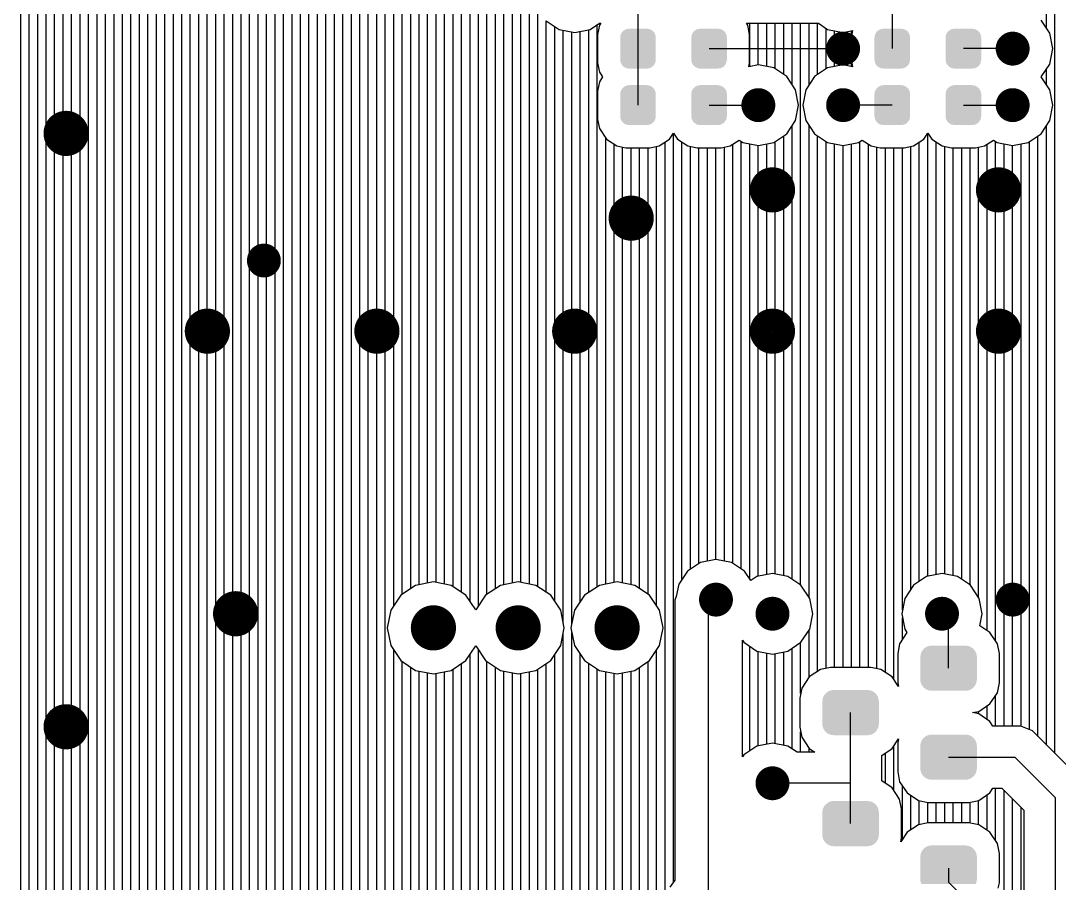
# Model space of a CAD drawing. Extents: x 295 to 953, y 10 to 290.
# Drawn here: x 652.94 to 691.45, y 172.17 to 204.16 of the extents above; entities that cross this region are included whole.
import ezdxf

# ---------------------------------------------------------------- set-up
doc = ezdxf.new("R2010")
doc.units = 0
doc.header["$LTSCALE"] = 5
doc.header["$MEASUREMENT"] = 0
doc.layers.get('0').update_dxf_attribs({"linetype": 'CONTINUOUS', "lineweight": 25})
doc.layers.add('DV-INT-A3_BOT', color=7, linetype='CONTINUOUS')

msp = doc.modelspace()

# ---------------------------------------------------------------- linework, layer by layer
for points, const_width in [([(683.75, 203.123, -1), (683.121, 203.123, -1)], 0.629), ([(690.037, 203.123, -1), (689.408, 203.123, -1)], 0.629), ([(680.607, 201.028, -1), (679.978, 201.028, -1)], 0.629), ([(683.75, 201.028, -1), (683.121, 201.028, -1)], 0.629), ([(690.037, 201.028, -1), (689.408, 201.028, -1)], 0.629), ([(655.042, 199.98, -1), (654.204, 199.98, -1)], 0.838), ([(681.236, 197.885, -1), (680.397, 197.885, -1)], 0.838), ([(689.618, 197.885, -1), (688.779, 197.885, -1)], 0.838), ([(675.997, 196.837, -1), (675.159, 196.837, -1)], 0.838), ([(662.271, 195.265, -1), (661.643, 195.265, -1)], 0.629), ([(660.281, 192.646, -1), (659.442, 192.646, -1)], 0.838), ([(666.567, 192.646, -1), (665.729, 192.646, -1)], 0.838), ([(673.901, 192.646, -1), (673.063, 192.646, -1)], 0.838), ([(681.236, 192.646, -1), (680.397, 192.646, -1)], 0.838), ([(689.618, 192.646, -1), (688.779, 192.646, -1)], 0.838), ([(679.035, 182.692, -1), (678.407, 182.692, -1)], 0.629), ([(690.037, 182.692, -1), (689.408, 182.692, -1)], 0.629), ([(661.328, 182.168, -1), (660.49, 182.168, -1)], 0.838), ([(681.131, 182.168, -1), (680.502, 182.168, -1)], 0.629), ([(687.417, 182.168, -1), (686.789, 182.168, -1)], 0.629), ([(668.663, 181.644, -1), (667.824, 181.644, -1)], 0.838), ([(671.806, 181.644, -1), (670.968, 181.644, -1)], 0.838), ([(675.473, 181.644, -1), (674.635, 181.644, -1)], 0.838), ([(655.042, 177.977, -1), (654.204, 177.977, -1)], 0.838), ([(681.131, 175.882, -1), (680.502, 175.882, -1)], 0.629)]:
    msp.add_lwpolyline(points, format="xyb", close=True, dxfattribs=dict(const_width=const_width))
for points in [[(676.47, 203.639), (676.429, 203.722), (675.187, 203.639), (675.231, 203.722)], [(676.429, 203.722), (676.42, 203.732), (675.231, 203.722), (675.236, 203.732)], [(676.42, 203.732), (676.356, 203.797), (675.236, 203.732), (675.304, 203.797)], [(676.356, 203.797), (676.343, 203.804), (675.304, 203.797), (675.311, 203.804)], [(676.343, 203.804), (676.264, 203.846), (675.311, 203.804), (675.399, 203.846)], [(676.264, 203.846), (676.242, 203.849), (675.399, 203.846), (675.406, 203.849)], [(676.242, 203.849), (676.16, 203.862), (675.406, 203.849), (675.498, 203.862)], [(676.16, 203.862), (676.16, 203.865), (675.498, 203.862), (675.498, 203.865)], [(679.106, 203.639), (679.066, 203.722), (677.823, 203.639), (677.867, 203.722)], [(679.066, 203.722), (679.056, 203.732), (677.867, 203.722), (677.872, 203.732)], [(679.056, 203.732), (678.993, 203.797), (677.872, 203.732), (677.94, 203.797)], [(678.993, 203.797), (678.98, 203.804), (677.94, 203.797), (677.947, 203.804)], [(678.98, 203.804), (678.9, 203.846), (677.947, 203.804), (678.035, 203.846)], [(678.9, 203.846), (678.878, 203.849), (678.035, 203.846), (678.042, 203.849)], [(678.878, 203.849), (678.796, 203.862), (678.042, 203.849), (678.134, 203.862)], [(678.796, 203.862), (678.796, 203.865), (678.134, 203.862), (678.134, 203.865)], [(685.9, 203.639), (685.859, 203.722), (684.616, 203.639), (684.66, 203.722)], [(685.859, 203.722), (685.85, 203.732), (684.66, 203.722), (684.665, 203.732)], [(685.85, 203.732), (685.786, 203.797), (684.665, 203.732), (684.734, 203.797)], [(685.786, 203.797), (685.773, 203.804), (684.734, 203.797), (684.741, 203.804)], [(685.773, 203.804), (685.693, 203.846), (684.741, 203.804), (684.828, 203.846)], [(685.693, 203.846), (685.672, 203.849), (684.828, 203.846), (684.836, 203.849)], [(685.672, 203.849), (685.59, 203.862), (684.836, 203.849), (684.928, 203.862)], [(685.59, 203.862), (685.59, 203.865), (684.928, 203.862), (684.928, 203.865)], [(688.536, 203.639), (688.495, 203.722), (687.252, 203.639), (687.297, 203.722)], [(688.495, 203.722), (688.486, 203.732), (687.297, 203.722), (687.302, 203.732)], [(688.486, 203.732), (688.422, 203.797), (687.302, 203.732), (687.37, 203.797)], [(688.422, 203.797), (688.409, 203.804), (687.37, 203.797), (687.377, 203.804)], [(688.409, 203.804), (688.329, 203.846), (687.377, 203.804), (687.464, 203.846)], [(688.329, 203.846), (688.308, 203.849), (687.464, 203.846), (687.472, 203.849)], [(688.308, 203.849), (688.226, 203.862), (687.472, 203.849), (687.564, 203.862)], [(688.226, 203.862), (688.226, 203.865), (687.564, 203.862), (687.564, 203.865)], [(676.489, 203.536), (676.475, 203.628), (675.169, 203.536), (675.185, 203.628)], [(676.489, 203.534), (676.489, 203.536), (675.169, 203.534), (675.169, 203.536)], [(676.489, 202.713), (676.489, 203.534), (675.169, 202.713), (675.169, 203.534)], [(676.475, 203.628), (676.47, 203.639), (675.185, 203.628), (675.187, 203.639)], [(679.125, 203.536), (679.111, 203.628), (677.805, 203.536), (677.821, 203.628)], [(679.125, 203.534), (679.125, 203.536), (677.805, 203.534), (677.805, 203.536)], [(679.125, 202.713), (679.125, 203.534), (677.805, 202.713), (677.805, 203.534)], [(679.111, 203.628), (679.106, 203.639), (677.821, 203.628), (677.823, 203.639)], [(685.919, 203.536), (685.905, 203.628), (684.599, 203.536), (684.614, 203.628)], [(685.919, 203.534), (685.919, 203.536), (684.599, 203.534), (684.599, 203.536)], [(685.919, 202.713), (685.919, 203.534), (684.599, 202.713), (684.599, 203.534)], [(685.905, 203.628), (685.9, 203.639), (684.614, 203.628), (684.616, 203.639)], [(688.555, 203.536), (688.541, 203.628), (687.235, 203.536), (687.251, 203.628)], [(688.555, 203.534), (688.555, 203.536), (687.235, 203.534), (687.235, 203.536)], [(688.555, 202.713), (688.555, 203.534), (687.235, 202.713), (687.235, 203.534)], [(688.541, 203.628), (688.536, 203.639), (687.251, 203.628), (687.252, 203.639)], [(676.489, 202.711), (676.489, 202.713), (675.169, 202.711), (675.169, 202.713)], [(676.474, 202.618), (676.489, 202.711), (675.183, 202.618), (675.169, 202.711)], [(676.472, 202.607), (676.474, 202.618), (675.188, 202.607), (675.183, 202.618)], [(676.428, 202.524), (676.472, 202.607), (675.229, 202.524), (675.188, 202.607)], [(679.125, 202.711), (679.125, 202.713), (677.805, 202.711), (677.805, 202.713)], [(679.11, 202.618), (679.125, 202.711), (677.819, 202.618), (677.805, 202.711)], [(679.108, 202.607), (679.11, 202.618), (677.825, 202.607), (677.819, 202.618)], [(679.064, 202.524), (679.108, 202.607), (677.865, 202.524), (677.825, 202.607)], [(685.919, 202.711), (685.919, 202.713), (684.599, 202.711), (684.599, 202.713)], [(685.903, 202.618), (685.919, 202.711), (684.613, 202.618), (684.599, 202.711)], [(685.901, 202.607), (685.903, 202.618), (684.618, 202.607), (684.613, 202.618)], [(685.857, 202.524), (685.901, 202.607), (684.659, 202.524), (684.618, 202.607)], [(688.555, 202.711), (688.555, 202.713), (687.235, 202.711), (687.235, 202.713)], [(688.539, 202.618), (688.555, 202.711), (687.249, 202.618), (687.235, 202.711)], [(688.538, 202.607), (688.539, 202.618), (687.254, 202.607), (687.249, 202.618)], [(688.494, 202.524), (688.538, 202.607), (687.295, 202.524), (687.254, 202.607)], [(676.423, 202.515), (676.428, 202.524), (675.238, 202.515), (675.229, 202.524)], [(676.354, 202.449), (676.423, 202.515), (675.302, 202.449), (675.238, 202.515)], [(676.347, 202.442), (676.354, 202.449), (675.315, 202.442), (675.302, 202.449)], [(676.26, 202.401), (676.347, 202.442), (675.395, 202.401), (675.315, 202.442)], [(676.252, 202.397), (676.26, 202.401), (675.416, 202.397), (675.395, 202.401)], [(676.16, 202.384), (676.252, 202.397), (675.498, 202.384), (675.416, 202.397)], [(676.16, 202.382), (676.16, 202.384), (675.498, 202.382), (675.498, 202.384)], [(679.059, 202.515), (679.064, 202.524), (677.874, 202.515), (677.865, 202.524)], [(678.99, 202.449), (679.059, 202.515), (677.938, 202.449), (677.874, 202.515)], [(678.983, 202.442), (678.99, 202.449), (677.951, 202.442), (677.938, 202.449)], [(678.896, 202.401), (678.983, 202.442), (678.031, 202.401), (677.951, 202.442)], [(678.889, 202.397), (678.896, 202.401), (678.052, 202.397), (678.031, 202.401)], [(678.796, 202.384), (678.889, 202.397), (678.134, 202.384), (678.052, 202.397)], [(678.796, 202.382), (678.796, 202.384), (678.134, 202.382), (678.134, 202.384)], [(685.852, 202.515), (685.857, 202.524), (684.668, 202.515), (684.659, 202.524)], [(685.784, 202.449), (685.852, 202.515), (684.732, 202.449), (684.668, 202.515)], [(685.777, 202.442), (685.784, 202.449), (684.745, 202.442), (684.732, 202.449)], [(685.689, 202.401), (685.777, 202.442), (684.824, 202.401), (684.745, 202.442)], [(685.682, 202.397), (685.689, 202.401), (684.846, 202.397), (684.824, 202.401)], [(685.59, 202.384), (685.682, 202.397), (684.928, 202.384), (684.846, 202.397)], [(685.59, 202.382), (685.59, 202.384), (684.928, 202.382), (684.928, 202.384)], [(688.489, 202.515), (688.494, 202.524), (687.304, 202.515), (687.295, 202.524)], [(688.42, 202.449), (688.489, 202.515), (687.368, 202.449), (687.304, 202.515)], [(688.413, 202.442), (688.42, 202.449), (687.381, 202.442), (687.368, 202.449)], [(688.326, 202.401), (688.413, 202.442), (687.461, 202.401), (687.381, 202.442)], [(688.318, 202.397), (688.326, 202.401), (687.482, 202.397), (687.461, 202.401)], [(688.226, 202.384), (688.318, 202.397), (687.564, 202.384), (687.482, 202.397)], [(688.226, 202.382), (688.226, 202.384), (687.564, 202.382), (687.564, 202.384)], [(676.489, 201.441), (676.475, 201.533), (675.169, 201.441), (675.185, 201.533)], [(676.489, 201.439), (676.489, 201.441), (675.169, 201.439), (675.169, 201.441)], [(676.489, 200.617), (676.489, 201.439), (675.169, 200.617), (675.169, 201.439)], [(676.475, 201.533), (676.47, 201.544), (675.185, 201.533), (675.187, 201.544)], [(676.47, 201.544), (676.429, 201.627), (675.187, 201.544), (675.231, 201.627)], [(676.429, 201.627), (676.42, 201.636), (675.231, 201.627), (675.236, 201.636)], [(676.42, 201.636), (676.356, 201.702), (675.236, 201.636), (675.304, 201.702)], [(676.356, 201.702), (676.343, 201.709), (675.304, 201.702), (675.311, 201.709)], [(676.343, 201.709), (676.264, 201.75), (675.311, 201.709), (675.399, 201.75)], [(676.264, 201.75), (676.242, 201.754), (675.399, 201.75), (675.406, 201.754)], [(676.242, 201.754), (676.16, 201.767), (675.406, 201.754), (675.498, 201.767)], [(676.16, 201.767), (676.16, 201.77), (675.498, 201.767), (675.498, 201.77)], [(679.125, 201.441), (679.111, 201.533), (677.805, 201.441), (677.821, 201.533)], [(679.125, 201.439), (679.125, 201.441), (677.805, 201.439), (677.805, 201.441)], [(679.125, 200.617), (679.125, 201.439), (677.805, 200.617), (677.805, 201.439)], [(679.111, 201.533), (679.106, 201.544), (677.821, 201.533), (677.823, 201.544)], [(679.106, 201.544), (679.066, 201.627), (677.823, 201.544), (677.867, 201.627)], [(679.066, 201.627), (679.056, 201.636), (677.867, 201.627), (677.872, 201.636)], [(679.056, 201.636), (678.993, 201.702), (677.872, 201.636), (677.94, 201.702)], [(678.993, 201.702), (678.98, 201.709), (677.94, 201.702), (677.947, 201.709)], [(678.98, 201.709), (678.9, 201.75), (677.947, 201.709), (678.035, 201.75)], [(678.9, 201.75), (678.878, 201.754), (678.035, 201.75), (678.042, 201.754)], [(678.878, 201.754), (678.796, 201.767), (678.042, 201.754), (678.134, 201.767)], [(678.796, 201.767), (678.796, 201.77), (678.134, 201.767), (678.134, 201.77)], [(685.919, 201.441), (685.905, 201.533), (684.599, 201.441), (684.614, 201.533)], [(685.919, 201.439), (685.919, 201.441), (684.599, 201.439), (684.599, 201.441)], [(685.919, 200.617), (685.919, 201.439), (684.599, 200.617), (684.599, 201.439)], [(685.905, 201.533), (685.9, 201.544), (684.614, 201.533), (684.616, 201.544)], [(685.9, 201.544), (685.859, 201.627), (684.616, 201.544), (684.66, 201.627)], [(685.859, 201.627), (685.85, 201.636), (684.66, 201.627), (684.665, 201.636)], [(685.85, 201.636), (685.786, 201.702), (684.665, 201.636), (684.734, 201.702)], [(685.786, 201.702), (685.773, 201.709), (684.734, 201.702), (684.741, 201.709)], [(685.773, 201.709), (685.693, 201.75), (684.741, 201.709), (684.828, 201.75)], [(685.693, 201.75), (685.672, 201.754), (684.828, 201.75), (684.836, 201.754)], [(685.672, 201.754), (685.59, 201.767), (684.836, 201.754), (684.928, 201.767)], [(685.59, 201.767), (685.59, 201.77), (684.928, 201.767), (684.928, 201.77)], [(688.555, 201.441), (688.541, 201.533), (687.235, 201.441), (687.251, 201.533)], [(688.555, 201.439), (688.555, 201.441), (687.235, 201.439), (687.235, 201.441)], [(688.555, 200.617), (688.555, 201.439), (687.235, 200.617), (687.235, 201.439)], [(688.541, 201.533), (688.536, 201.544), (687.251, 201.533), (687.252, 201.544)], [(688.536, 201.544), (688.495, 201.627), (687.252, 201.544), (687.297, 201.627)], [(688.495, 201.627), (688.486, 201.636), (687.297, 201.627), (687.302, 201.636)], [(688.486, 201.636), (688.422, 201.702), (687.302, 201.636), (687.37, 201.702)], [(688.422, 201.702), (688.409, 201.709), (687.37, 201.702), (687.377, 201.709)], [(688.409, 201.709), (688.329, 201.75), (687.377, 201.709), (687.464, 201.75)], [(688.329, 201.75), (688.308, 201.754), (687.464, 201.75), (687.472, 201.754)], [(688.308, 201.754), (688.226, 201.767), (687.472, 201.754), (687.564, 201.767)], [(688.226, 201.767), (688.226, 201.77), (687.564, 201.767), (687.564, 201.77)], [(676.489, 200.615), (676.489, 200.617), (675.169, 200.615), (675.169, 200.617)], [(676.474, 200.523), (676.489, 200.615), (675.183, 200.523), (675.169, 200.615)], [(676.472, 200.512), (676.474, 200.523), (675.188, 200.512), (675.183, 200.523)], [(676.428, 200.429), (676.472, 200.512), (675.229, 200.429), (675.188, 200.512)], [(676.423, 200.419), (676.428, 200.429), (675.238, 200.419), (675.229, 200.429)], [(676.354, 200.354), (676.423, 200.419), (675.302, 200.354), (675.238, 200.419)], [(676.347, 200.347), (676.354, 200.354), (675.315, 200.347), (675.302, 200.354)], [(676.26, 200.305), (676.347, 200.347), (675.395, 200.305), (675.315, 200.347)], [(676.252, 200.302), (676.26, 200.305), (675.416, 200.302), (675.395, 200.305)], [(676.16, 200.289), (676.252, 200.302), (675.498, 200.289), (675.416, 200.302)], [(676.16, 200.286), (676.16, 200.289), (675.498, 200.286), (675.498, 200.289)], [(679.125, 200.615), (679.125, 200.617), (677.805, 200.615), (677.805, 200.617)], [(679.11, 200.523), (679.125, 200.615), (677.819, 200.523), (677.805, 200.615)], [(679.108, 200.512), (679.11, 200.523), (677.825, 200.512), (677.819, 200.523)], [(679.064, 200.429), (679.108, 200.512), (677.865, 200.429), (677.825, 200.512)], [(679.059, 200.419), (679.064, 200.429), (677.874, 200.419), (677.865, 200.429)], [(678.99, 200.354), (679.059, 200.419), (677.938, 200.354), (677.874, 200.419)], [(678.983, 200.347), (678.99, 200.354), (677.951, 200.347), (677.938, 200.354)], [(678.896, 200.305), (678.983, 200.347), (678.031, 200.305), (677.951, 200.347)], [(678.889, 200.302), (678.896, 200.305), (678.052, 200.302), (678.031, 200.305)], [(678.796, 200.289), (678.889, 200.302), (678.134, 200.289), (678.052, 200.302)], [(678.796, 200.286), (678.796, 200.289), (678.134, 200.286), (678.134, 200.289)], [(685.919, 200.615), (685.919, 200.617), (684.599, 200.615), (684.599, 200.617)], [(685.903, 200.523), (685.919, 200.615), (684.613, 200.523), (684.599, 200.615)], [(685.901, 200.512), (685.903, 200.523), (684.618, 200.512), (684.613, 200.523)], [(685.857, 200.429), (685.901, 200.512), (684.659, 200.429), (684.618, 200.512)], [(685.852, 200.419), (685.857, 200.429), (684.668, 200.419), (684.659, 200.429)], [(685.784, 200.354), (685.852, 200.419), (684.732, 200.354), (684.668, 200.419)], [(685.777, 200.347), (685.784, 200.354), (684.745, 200.347), (684.732, 200.354)], [(685.689, 200.305), (685.777, 200.347), (684.824, 200.305), (684.745, 200.347)], [(685.682, 200.302), (685.689, 200.305), (684.846, 200.302), (684.824, 200.305)], [(685.59, 200.289), (685.682, 200.302), (684.928, 200.289), (684.846, 200.302)], [(685.59, 200.286), (685.59, 200.289), (684.928, 200.286), (684.928, 200.289)], [(688.555, 200.615), (688.555, 200.617), (687.235, 200.615), (687.235, 200.617)], [(688.539, 200.523), (688.555, 200.615), (687.249, 200.523), (687.235, 200.615)], [(688.538, 200.512), (688.539, 200.523), (687.254, 200.512), (687.249, 200.523)], [(688.494, 200.429), (688.538, 200.512), (687.295, 200.429), (687.254, 200.512)], [(688.489, 200.419), (688.494, 200.429), (687.304, 200.419), (687.295, 200.429)], [(688.42, 200.354), (688.489, 200.419), (687.368, 200.354), (687.304, 200.419)], [(688.413, 200.347), (688.42, 200.354), (687.381, 200.347), (687.368, 200.354)], [(688.326, 200.305), (688.413, 200.347), (687.461, 200.305), (687.381, 200.347)], [(688.318, 200.302), (688.326, 200.305), (687.482, 200.302), (687.461, 200.305)], [(688.226, 200.289), (688.318, 200.302), (687.564, 200.289), (687.482, 200.302)], [(688.226, 200.286), (688.226, 200.289), (687.564, 200.286), (687.564, 200.289)], [(688.01, 180.981), (687.975, 180.986), (686.652, 180.981), (686.717, 180.986)], [(688.394, 180.567), (688.389, 180.632), (686.298, 180.567), (686.307, 180.632)], [(688.389, 180.632), (688.373, 180.684), (686.307, 180.632), (686.315, 180.684)], [(688.373, 180.684), (688.354, 180.745), (686.315, 180.684), (686.342, 180.745)], [(688.354, 180.745), (688.323, 180.792), (686.342, 180.745), (686.364, 180.792)], [(688.323, 180.792), (688.289, 180.844), (686.364, 180.792), (686.408, 180.844)], [(688.289, 180.844), (688.245, 180.882), (686.408, 180.844), (686.441, 180.882)], [(688.245, 180.882), (688.199, 180.921), (686.441, 180.882), (686.5, 180.921)], [(688.199, 180.921), (688.143, 180.947), (686.5, 180.921), (686.539, 180.947)], [(688.143, 180.947), (688.092, 180.97), (686.539, 180.947), (686.614, 180.97)], [(688.092, 180.97), (688.01, 180.981), (686.614, 180.97), (686.652, 180.981)], [(688.394, 179.729), (688.394, 180.567), (686.298, 179.729), (686.298, 180.567)], [(688.385, 179.664), (688.394, 179.729), (686.303, 179.664), (686.298, 179.729)], [(688.377, 179.612), (688.385, 179.664), (686.319, 179.612), (686.303, 179.664)], [(688.35, 179.551), (688.377, 179.612), (686.338, 179.551), (686.319, 179.612)], [(688.328, 179.504), (688.35, 179.551), (686.369, 179.504), (686.338, 179.551)], [(688.284, 179.452), (688.328, 179.504), (686.403, 179.452), (686.369, 179.504)], [(688.251, 179.415), (688.284, 179.452), (686.447, 179.415), (686.403, 179.452)], [(684.739, 179.037), (684.721, 179.098), (682.681, 179.037), (682.709, 179.098)], [(684.721, 179.098), (684.69, 179.145), (682.709, 179.098), (682.73, 179.145)], [(684.69, 179.145), (684.656, 179.197), (682.73, 179.145), (682.775, 179.197)], [(684.656, 179.197), (684.612, 179.235), (682.775, 179.197), (682.807, 179.235)], [(684.612, 179.235), (684.566, 179.274), (682.807, 179.235), (682.867, 179.274)], [(684.566, 179.274), (684.509, 179.3), (682.867, 179.274), (682.906, 179.3)], [(684.509, 179.3), (684.458, 179.323), (682.906, 179.3), (682.981, 179.323)], [(684.458, 179.323), (684.377, 179.334), (682.981, 179.323), (683.019, 179.334)], [(684.377, 179.334), (684.341, 179.339), (683.019, 179.334), (683.084, 179.339)], [(688.192, 179.375), (688.251, 179.415), (686.493, 179.375), (686.447, 179.415)], [(688.153, 179.35), (688.192, 179.375), (686.549, 179.35), (686.493, 179.375)], [(688.078, 179.327), (688.153, 179.35), (686.6, 179.327), (686.549, 179.35)], [(688.04, 179.315), (688.078, 179.327), (686.682, 179.315), (686.6, 179.327)], [(687.975, 179.31), (688.04, 179.315), (686.717, 179.31), (686.682, 179.315)], [(684.76, 178.92), (684.755, 178.985), (682.665, 178.92), (682.674, 178.985)], [(684.76, 178.082), (684.76, 178.92), (682.665, 178.082), (682.665, 178.92)], [(684.755, 178.985), (684.739, 179.037), (682.674, 178.985), (682.681, 179.037)], [(684.751, 178.017), (684.76, 178.082), (682.67, 178.017), (682.665, 178.082)], [(684.743, 177.965), (684.751, 178.017), (682.686, 177.965), (682.67, 178.017)], [(684.716, 177.904), (684.743, 177.965), (682.704, 177.904), (682.686, 177.965)], [(684.695, 177.857), (684.716, 177.904), (682.735, 177.857), (682.704, 177.904)], [(684.65, 177.805), (684.695, 177.857), (682.769, 177.805), (682.735, 177.857)], [(684.618, 177.767), (684.65, 177.805), (682.813, 177.767), (682.769, 177.805)], [(684.558, 177.728), (684.618, 177.767), (682.859, 177.728), (682.813, 177.767)], [(684.519, 177.703), (684.558, 177.728), (682.916, 177.703), (682.859, 177.728)], [(684.444, 177.68), (684.519, 177.703), (682.967, 177.68), (682.916, 177.703)], [(684.406, 177.668), (684.444, 177.68), (683.048, 177.668), (682.967, 177.68)], [(684.341, 177.663), (684.406, 177.668), (683.084, 177.663), (683.048, 177.668)], [(688.323, 177.494), (688.289, 177.546), (686.364, 177.494), (686.408, 177.546)], [(688.289, 177.546), (688.245, 177.584), (686.408, 177.546), (686.441, 177.584)], [(688.245, 177.584), (688.199, 177.623), (686.441, 177.584), (686.5, 177.623)], [(688.199, 177.623), (688.143, 177.649), (686.5, 177.623), (686.539, 177.649)], [(688.143, 177.649), (688.092, 177.671), (686.539, 177.649), (686.614, 177.671)], [(688.092, 177.671), (688.01, 177.683), (686.614, 177.671), (686.652, 177.683)], [(688.01, 177.683), (687.975, 177.688), (686.652, 177.683), (686.717, 177.688)], [(688.394, 177.269), (688.389, 177.334), (686.298, 177.269), (686.307, 177.334)], [(688.394, 176.431), (688.394, 177.269), (686.298, 176.431), (686.298, 177.269)], [(688.389, 177.334), (688.373, 177.386), (686.307, 177.334), (686.315, 177.386)], [(688.373, 177.386), (688.354, 177.447), (686.315, 177.386), (686.342, 177.447)], [(688.354, 177.447), (688.323, 177.494), (686.342, 177.447), (686.364, 177.494)], [(688.385, 176.366), (688.394, 176.431), (686.303, 176.366), (686.298, 176.431)], [(688.377, 176.314), (688.385, 176.366), (686.319, 176.314), (686.303, 176.366)], [(688.35, 176.253), (688.377, 176.314), (686.338, 176.253), (686.319, 176.314)], [(688.328, 176.206), (688.35, 176.253), (686.369, 176.206), (686.338, 176.253)], [(688.284, 176.154), (688.328, 176.206), (686.403, 176.154), (686.369, 176.206)], [(688.251, 176.116), (688.284, 176.154), (686.447, 176.116), (686.403, 176.154)], [(688.192, 176.077), (688.251, 176.116), (686.493, 176.077), (686.447, 176.116)], [(688.153, 176.051), (688.192, 176.077), (686.549, 176.051), (686.493, 176.077)], [(688.078, 176.028), (688.153, 176.051), (686.6, 176.028), (686.549, 176.051)], [(688.04, 176.017), (688.078, 176.028), (686.682, 176.017), (686.6, 176.028)], [(687.975, 176.012), (688.04, 176.017), (686.717, 176.012), (686.682, 176.017)], [(684.509, 175.184), (684.458, 175.207), (682.906, 175.184), (682.981, 175.207)], [(684.458, 175.207), (684.377, 175.219), (682.981, 175.207), (683.019, 175.219)], [(684.377, 175.219), (684.341, 175.224), (683.019, 175.219), (683.084, 175.224)], [(684.76, 174.805), (684.755, 174.87), (682.665, 174.805), (682.674, 174.87)], [(684.755, 174.87), (684.739, 174.922), (682.674, 174.87), (682.681, 174.922)], [(684.739, 174.922), (684.721, 174.983), (682.681, 174.922), (682.709, 174.983)], [(684.721, 174.983), (684.69, 175.03), (682.709, 174.983), (682.73, 175.03)], [(684.69, 175.03), (684.656, 175.082), (682.73, 175.03), (682.775, 175.082)], [(684.656, 175.082), (684.612, 175.119), (682.775, 175.082), (682.807, 175.119)], [(684.612, 175.119), (684.566, 175.158), (682.807, 175.119), (682.867, 175.158)], [(684.566, 175.158), (684.509, 175.184), (682.867, 175.158), (682.906, 175.184)], [(684.76, 173.967), (684.76, 174.805), (682.665, 173.967), (682.665, 174.805)], [(684.751, 173.902), (684.76, 173.967), (682.67, 173.902), (682.665, 173.967)], [(684.743, 173.849), (684.751, 173.902), (682.686, 173.849), (682.67, 173.902)], [(684.716, 173.789), (684.743, 173.849), (682.704, 173.789), (682.686, 173.849)], [(684.695, 173.742), (684.716, 173.789), (682.735, 173.742), (682.704, 173.789)], [(684.65, 173.69), (684.695, 173.742), (682.769, 173.69), (682.735, 173.742)], [(684.618, 173.652), (684.65, 173.69), (682.813, 173.652), (682.769, 173.69)], [(684.558, 173.613), (684.618, 173.652), (682.859, 173.613), (682.813, 173.652)], [(684.519, 173.587), (684.558, 173.613), (682.916, 173.587), (682.859, 173.613)], [(684.444, 173.564), (684.519, 173.587), (682.967, 173.564), (682.916, 173.587)], [(684.406, 173.553), (684.444, 173.564), (683.048, 173.553), (682.967, 173.564)], [(684.341, 173.547), (684.406, 173.553), (683.084, 173.547), (683.048, 173.553)], [(688.373, 173.275), (688.354, 173.336), (686.315, 173.275), (686.342, 173.336)], [(688.354, 173.336), (688.323, 173.382), (686.342, 173.336), (686.364, 173.382)], [(688.323, 173.382), (688.289, 173.435), (686.364, 173.382), (686.408, 173.435)], [(688.289, 173.435), (688.245, 173.472), (686.408, 173.435), (686.441, 173.472)], [(688.245, 173.472), (688.199, 173.511), (686.441, 173.472), (686.5, 173.511)], [(688.199, 173.511), (688.143, 173.537), (686.5, 173.511), (686.539, 173.537)], [(688.143, 173.537), (688.092, 173.56), (686.539, 173.537), (686.614, 173.56)], [(688.092, 173.56), (688.01, 173.572), (686.614, 173.56), (686.652, 173.572)], [(688.01, 173.572), (687.975, 173.577), (686.652, 173.572), (686.717, 173.577)], [(688.394, 173.158), (688.389, 173.223), (686.298, 173.158), (686.307, 173.223)], [(688.394, 172.319), (688.394, 173.158), (686.298, 172.319), (686.298, 173.158)], [(688.389, 173.223), (688.373, 173.275), (686.307, 173.223), (686.315, 173.275)], [(688.385, 172.255), (688.394, 172.319), (686.303, 172.255), (686.298, 172.319)], [(688.377, 172.202), (688.385, 172.255), (686.319, 172.202), (686.303, 172.255)], [(688.35, 172.142), (688.377, 172.202), (686.338, 172.142), (686.319, 172.202)]]:
    msp.add_solid(points)
at = {"layer": 'DV-INT-A3_BOT'}
for p, q in [((691.29, 176.984), (691.29, 218.316)), ((652.942, 162.793), (652.942, 209.242)), ((653.256, 162.793), (653.256, 208.429)), ((653.571, 162.793), (653.571, 208.09)), ((655.457, 160.27), (655.457, 207.951)), ((655.771, 160.27), (655.771, 208.153)), ((656.085, 160.27), (656.085, 208.153)), ((656.4, 160.27), (656.4, 208.153)), ((656.714, 160.27), (656.714, 208.153)), ((657.028, 164.063), (657.028, 208.153)), ((657.343, 164.44), (657.343, 208.153)), ((657.657, 164.65), (657.657, 208.153)), ((657.971, 164.738), (657.971, 208.153)), ((658.286, 164.801), (658.286, 208.153)), ((658.6, 164.738), (658.6, 208.153)), ((658.914, 164.65), (658.914, 208.153)), ((659.229, 164.755), (659.229, 208.153)), ((659.543, 164.864), (659.543, 208.153)), ((659.857, 164.889), (659.857, 208.153)), ((660.172, 164.889), (660.172, 208.153)), ((660.486, 164.889), (660.486, 208.153)), ((660.8, 164.839), (660.8, 208.153)), ((661.115, 164.671), (661.115, 208.153)), ((661.429, 164.34), (661.429, 208.153)), ((661.743, 164.671), (661.743, 208.153)), ((662.058, 164.839), (662.058, 208.153)), ((662.372, 164.889), (662.372, 208.153)), ((662.686, 164.889), (662.686, 208.153)), ((663, 164.889), (663, 208.153)), ((663.315, 164.864), (663.315, 208.153)), ((663.629, 164.755), (663.629, 208.153)), ((663.943, 164.528), (663.943, 208.153)), ((664.258, 162.642), (664.258, 208.153)), ((664.572, 162.705), (664.572, 208.153)), ((664.886, 162.642), (664.886, 208.153)), ((665.201, 162.554), (665.201, 208.153)), ((665.515, 162.345), (665.515, 208.153)), ((665.829, 161.972), (665.829, 208.153)), ((666.144, 158.41), (666.144, 208.153)), ((666.458, 158.472), (666.458, 208.153)), ((666.772, 182.466), (666.772, 208.153)), ((667.087, 182.889), (667.087, 208.153)), ((667.401, 183.099), (667.401, 208.153)), ((667.715, 183.245), (667.715, 208.153)), ((668.03, 183.308), (668.03, 208.153)), ((668.344, 183.329), (668.344, 208.153)), ((668.658, 183.266), (668.658, 208.153)), ((668.973, 183.17), (668.973, 208.153)), ((669.287, 182.96), (669.287, 208.153)), ((669.601, 182.621), (669.601, 208.153)), ((669.916, 182.466), (669.916, 208.153)), ((670.23, 182.889), (670.23, 208.153)), ((670.544, 183.099), (670.544, 208.153)), ((670.859, 183.245), (670.859, 208.153)), ((671.173, 183.308), (671.173, 208.153)), ((671.487, 183.329), (671.487, 208.153)), ((671.802, 183.266), (671.802, 208.153)), ((653.885, 162.768), (653.885, 207.88)), ((654.199, 162.659), (654.199, 207.784)), ((654.514, 162.433), (654.514, 207.721)), ((654.828, 160.27), (654.828, 207.742)), ((655.142, 160.27), (655.142, 207.805)), ((690.975, 203.882), (690.975, 206.552)), ((675.829, 205.219), (675.829, 201.028)), ((675.829, 205.219), (675.829, 203.123)), ((685.259, 205.219), (685.259, 203.123)), ((672.116, 183.17), (672.116, 204.615)), ((672.422, 204.159), (672.908, 203.836)), ((672.43, 182.96), (672.43, 204.154)), ((691.101, 203.693), (690.778, 204.179)), ((672.745, 182.621), (672.745, 203.941)), ((672.908, 203.836), (673.482, 203.723)), ((673.059, 181.808), (673.059, 203.806)), ((673.373, 181.808), (673.373, 203.744)), ((673.482, 203.723), (674.052, 203.836)), ((673.688, 182.621), (673.688, 203.765)), ((674.002, 182.96), (674.002, 203.827)), ((674.052, 203.836), (674.396, 204.066)), ((674.316, 183.17), (674.316, 204.012)), ((674.396, 203.991), (674.329, 203.647)), ((674.396, 204.066), (674.446, 204.066)), ((674.446, 204.066), (674.396, 203.991)), ((679.899, 203.991), (679.848, 204.066)), ((679.848, 204.066), (682.518, 204.066)), ((679.966, 203.647), (679.899, 203.991)), ((679.974, 202.457), (679.974, 204.066)), ((680.288, 202.52), (680.288, 204.066)), ((680.603, 202.457), (680.603, 204.066)), ((680.917, 202.369), (680.917, 204.066)), ((681.231, 202.159), (681.231, 204.066)), ((681.546, 201.786), (681.546, 204.066)), ((681.86, 183.229), (681.86, 204.066)), ((682.174, 201.782), (682.174, 204.066)), ((682.489, 202.159), (682.489, 204.066)), ((682.518, 204.066), (682.862, 203.836)), ((682.803, 202.369), (682.803, 203.874)), ((682.862, 203.836), (683.436, 203.723)), ((683.117, 202.457), (683.117, 203.786)), ((683.432, 202.52), (683.432, 203.723)), ((683.436, 203.723), (683.788, 203.79)), ((683.746, 202.457), (683.746, 203.786)), ((683.788, 203.79), (683.759, 203.647)), ((674.329, 203.647), (674.329, 202.595)), ((679.966, 202.595), (679.966, 203.647)), ((683.759, 203.647), (683.759, 202.595)), ((691.214, 203.123), (691.101, 203.693)), ((675.829, 203.123), (675.829, 201.028)), ((678.465, 203.123), (683.436, 203.123)), ((678.78, 203.123), (679.966, 203.123)), ((689.722, 203.123), (687.895, 203.123)), ((691.101, 202.549), (691.214, 203.123)), ((674.329, 202.595), (674.396, 202.252)), ((679.936, 202.453), (679.966, 202.595)), ((683.759, 202.595), (683.788, 202.453)), ((690.783, 202.076), (691.101, 202.549)), ((674.396, 202.252), (674.517, 202.076)), ((680.293, 202.52), (679.936, 202.453)), ((680.863, 202.407), (680.293, 202.52)), ((681.349, 202.084), (680.863, 202.407)), ((682.862, 202.407), (682.375, 202.084)), ((683.436, 202.52), (682.862, 202.407)), ((683.788, 202.453), (683.436, 202.52)), ((690.975, 201.786), (690.975, 202.361)), ((674.396, 201.895), (674.329, 201.552)), ((674.517, 202.076), (674.396, 201.895)), ((681.671, 201.598), (681.349, 202.084)), ((682.375, 202.084), (682.053, 201.598)), ((691.101, 201.598), (690.783, 202.076)), ((674.329, 201.552), (674.329, 200.5)), ((681.785, 201.028), (681.671, 201.598)), ((682.053, 201.598), (681.94, 201.028)), ((691.214, 201.028), (691.101, 201.598)), ((678.465, 201.028), (680.293, 201.028)), ((681.671, 200.454), (681.785, 201.028)), ((681.94, 201.028), (682.053, 200.454)), ((685.259, 201.028), (683.436, 201.028)), ((687.895, 201.028), (689.722, 201.028)), ((691.101, 200.454), (691.214, 201.028)), ((674.329, 200.5), (674.396, 200.156)), ((681.349, 199.968), (681.671, 200.454)), ((681.546, 183.442), (681.546, 200.265)), ((682.053, 200.454), (682.375, 199.968)), ((682.174, 182.768), (682.174, 200.269)), ((690.778, 199.968), (691.101, 200.454)), ((690.975, 177.298), (690.975, 200.265)), ((674.396, 200.156), (674.656, 199.771)), ((676.998, 199.771), (677.149, 199.993)), ((677.145, 172.227), (677.145, 199.993)), ((677.149, 199.993), (677.296, 199.771)), ((680.863, 199.645), (681.349, 199.968)), ((681.231, 183.577), (681.231, 199.892)), ((682.375, 199.968), (682.862, 199.645)), ((682.489, 180.031), (682.489, 199.892)), ((686.428, 199.771), (686.579, 199.993)), ((686.575, 183.556), (686.575, 199.993)), ((686.579, 199.993), (686.726, 199.771)), ((690.292, 199.645), (690.778, 199.968)), ((690.661, 177.613), (690.661, 199.892)), ((674.631, 183.266), (674.631, 199.804)), ((674.656, 199.771), (675.041, 199.515)), ((674.945, 183.329), (674.945, 199.578)), ((675.041, 199.515), (675.381, 199.444)), ((675.259, 183.308), (675.259, 199.469)), ((676.273, 199.444), (676.613, 199.515)), ((676.516, 182.466), (676.516, 199.494)), ((676.613, 199.515), (676.998, 199.771)), ((676.831, 158.296), (676.831, 199.662)), ((677.296, 199.771), (677.682, 199.515)), ((677.459, 183.447), (677.459, 199.662)), ((677.682, 199.515), (678.021, 199.444)), ((677.774, 183.824), (677.774, 199.494)), ((678.914, 199.444), (679.253, 199.515)), ((679.031, 184.121), (679.031, 199.469)), ((679.253, 199.515), (679.584, 199.733)), ((679.345, 184.033), (679.345, 199.578)), ((679.584, 199.733), (679.718, 199.645)), ((679.66, 183.824), (679.66, 199.683)), ((679.718, 199.645), (680.293, 199.532)), ((679.974, 183.447), (679.974, 199.595)), ((680.288, 183.556), (680.288, 199.532)), ((680.293, 199.532), (680.863, 199.645)), ((680.603, 183.618), (680.603, 199.595)), ((680.917, 183.639), (680.917, 199.683)), ((682.803, 180.144), (682.803, 199.683)), ((682.862, 199.645), (683.436, 199.532)), ((683.117, 180.178), (683.117, 199.595)), ((683.432, 180.178), (683.432, 199.532)), ((683.436, 199.532), (684.006, 199.645)), ((683.746, 180.178), (683.746, 199.595)), ((684.006, 199.645), (684.14, 199.733)), ((684.06, 180.178), (684.06, 199.683)), ((684.14, 199.733), (684.471, 199.515)), ((684.375, 180.178), (684.375, 199.578)), ((684.471, 199.515), (684.81, 199.444)), ((684.689, 180.132), (684.689, 199.469)), ((685.703, 199.444), (686.043, 199.515)), ((685.946, 183.082), (685.946, 199.494)), ((686.043, 199.515), (686.428, 199.771)), ((686.261, 183.371), (686.261, 199.662)), ((686.726, 199.771), (687.111, 199.515)), ((686.889, 183.618), (686.889, 199.662)), ((687.111, 199.515), (687.451, 199.444)), ((687.204, 183.639), (687.204, 199.494)), ((688.343, 199.444), (688.683, 199.515)), ((688.461, 182.768), (688.461, 199.469)), ((688.683, 199.515), (689.014, 199.733)), ((688.775, 181.544), (688.775, 199.578)), ((689.014, 199.733), (689.148, 199.645)), ((689.089, 181.158), (689.089, 199.683)), ((689.148, 199.645), (689.722, 199.532)), ((689.404, 178.002), (689.404, 199.595)), ((689.718, 178.002), (689.718, 199.532)), ((689.722, 199.532), (690.292, 199.645)), ((690.032, 177.998), (690.032, 199.595)), ((690.347, 177.868), (690.347, 199.683)), ((675.381, 199.444), (676.273, 199.444)), ((675.573, 183.245), (675.573, 199.444)), ((675.888, 183.099), (675.888, 199.444)), ((676.202, 182.889), (676.202, 199.444)), ((678.021, 199.444), (678.914, 199.444)), ((678.088, 184.033), (678.088, 199.444)), ((678.402, 184.121), (678.402, 199.444)), ((678.717, 184.184), (678.717, 199.444)), ((684.81, 199.444), (685.703, 199.444)), ((685.003, 179.989), (685.003, 199.444)), ((685.318, 179.721), (685.318, 199.444)), ((685.632, 182.311), (685.632, 199.444)), ((687.451, 199.444), (688.343, 199.444)), ((687.518, 183.577), (687.518, 199.444)), ((687.832, 183.442), (687.832, 199.444)), ((688.146, 183.229), (688.146, 199.444)), ((678.147, 184.071), (677.661, 183.748)), ((678.721, 184.184), (678.147, 184.071)), ((679.291, 184.071), (678.721, 184.184)), ((679.777, 183.748), (679.291, 184.071)), ((677.661, 183.748), (677.338, 183.262)), ((680.012, 183.396), (679.777, 183.748)), ((668.243, 183.35), (667.585, 183.22)), ((668.897, 183.22), (668.243, 183.35)), ((671.387, 183.35), (670.729, 183.22)), ((672.04, 183.22), (671.387, 183.35)), ((675.054, 183.35), (674.396, 183.22)), ((675.708, 183.22), (675.054, 183.35)), ((680.242, 183.547), (680.012, 183.396)), ((680.816, 183.66), (680.242, 183.547)), ((681.386, 183.547), (680.816, 183.66)), ((681.873, 183.224), (681.386, 183.547)), ((686.529, 183.547), (686.043, 183.224)), ((687.103, 183.66), (686.529, 183.547)), ((687.673, 183.547), (687.103, 183.66)), ((688.159, 183.224), (687.673, 183.547)), ((667.585, 183.22), (667.032, 182.851)), ((669.45, 182.851), (668.897, 183.22)), ((670.729, 183.22), (670.175, 182.851)), ((672.594, 182.851), (672.04, 183.22)), ((674.396, 183.22), (673.843, 182.851)), ((676.261, 182.851), (675.708, 183.22)), ((677.338, 183.262), (677.246, 182.805)), ((682.195, 182.738), (681.873, 183.224)), ((686.043, 183.224), (685.72, 182.738)), ((688.482, 182.738), (688.159, 183.224)), ((667.032, 182.851), (666.663, 182.298)), ((669.815, 182.307), (669.45, 182.851)), ((670.175, 182.851), (669.815, 182.307)), ((672.962, 182.298), (672.594, 182.851)), ((673.843, 182.851), (673.474, 182.298)), ((676.63, 182.298), (676.261, 182.851)), ((677.246, 182.805), (677.191, 182.667)), ((677.191, 182.667), (677.191, 172.294)), ((678.449, 182.42), (678.721, 182.692)), ((682.308, 182.168), (682.195, 182.738)), ((685.72, 182.738), (685.607, 182.168)), ((688.595, 182.168), (688.482, 182.738)), ((666.663, 182.298), (666.533, 181.644)), ((673.092, 181.644), (672.962, 182.298)), ((673.474, 182.298), (673.344, 181.644)), ((676.76, 181.644), (676.63, 182.298)), ((678.449, 171.167), (678.449, 182.42)), ((682.195, 181.594), (682.308, 182.168)), ((685.607, 182.168), (685.72, 181.594)), ((687.346, 181.921), (687.103, 182.168)), ((688.507, 181.724), (688.595, 182.168)), ((685.632, 181.213), (685.632, 182.022)), ((687.346, 180.148), (687.346, 181.921)), ((666.533, 181.644), (666.663, 180.986)), ((672.962, 180.986), (673.092, 181.644)), ((673.059, 156.117), (673.059, 181.477)), ((673.344, 181.644), (673.474, 180.986)), ((673.373, 156.36), (673.373, 181.477)), ((676.63, 180.986), (676.76, 181.644)), ((681.873, 181.108), (682.195, 181.594)), ((682.174, 179.821), (682.174, 181.565)), ((685.804, 181.468), (685.531, 181.058)), ((685.72, 181.594), (685.804, 181.468)), ((688.88, 181.473), (688.507, 181.724)), ((689.157, 181.058), (688.88, 181.473)), ((666.663, 180.986), (667.032, 180.433)), ((672.594, 180.433), (672.962, 180.986)), ((673.474, 180.986), (673.843, 180.433)), ((676.261, 180.433), (676.63, 180.986)), ((679.706, 176.858), (679.706, 181.188)), ((679.706, 181.188), (679.756, 181.108)), ((679.756, 181.108), (680.242, 180.785)), ((681.386, 180.785), (681.873, 181.108)), ((681.86, 179.214), (681.86, 181.104)), ((685.531, 181.058), (685.46, 180.693)), ((689.232, 180.693), (689.157, 181.058)), ((666.772, 158.493), (666.772, 180.819)), ((669.45, 180.433), (669.815, 180.978)), ((669.601, 156.482), (669.601, 180.664)), ((669.815, 180.978), (670.175, 180.433)), ((669.916, 156.373), (669.916, 180.819)), ((672.745, 156.222), (672.745, 180.664)), ((673.688, 156.478), (673.688, 180.664)), ((676.516, 158.431), (676.516, 180.819)), ((679.974, 177.085), (679.974, 180.961)), ((680.242, 180.785), (680.816, 180.672)), ((680.288, 177.269), (680.288, 180.777)), ((680.603, 177.332), (680.603, 180.714)), ((680.816, 180.672), (681.386, 180.785)), ((680.917, 177.353), (680.917, 180.693)), ((681.231, 177.29), (681.231, 180.756)), ((681.546, 177.156), (681.546, 180.89)), ((685.46, 180.693), (685.46, 179.608)), ((689.232, 179.608), (689.232, 180.693)), ((667.032, 180.433), (667.585, 180.064)), ((667.087, 158.431), (667.087, 180.396)), ((668.897, 180.064), (669.45, 180.433)), ((669.287, 156.507), (669.287, 180.324)), ((670.175, 180.433), (670.729, 180.064)), ((670.23, 156.146), (670.23, 180.396)), ((672.04, 180.064), (672.594, 180.433)), ((672.43, 156.431), (672.43, 180.324)), ((673.843, 180.433), (674.396, 180.064)), ((674.002, 156.507), (674.002, 180.324)), ((675.708, 180.064), (676.261, 180.433)), ((676.202, 158.493), (676.202, 180.396)), ((667.401, 158.296), (667.401, 180.186)), ((667.585, 180.064), (668.243, 179.935)), ((667.715, 158.083), (667.715, 180.039)), ((668.03, 157.622), (668.03, 179.976)), ((668.243, 179.935), (668.897, 180.064)), ((668.344, 156.457), (668.344, 179.955)), ((668.658, 156.507), (668.658, 180.018)), ((668.973, 156.507), (668.973, 180.115)), ((670.544, 156.234), (670.544, 180.186)), ((670.729, 180.064), (671.387, 179.935)), ((670.859, 156.44), (670.859, 180.039)), ((671.173, 156.503), (671.173, 179.976)), ((671.387, 179.935), (672.04, 180.064)), ((671.487, 156.507), (671.487, 179.955)), ((671.802, 156.507), (671.802, 180.018)), ((672.116, 156.498), (672.116, 180.115)), ((674.316, 156.507), (674.316, 180.115)), ((674.396, 180.064), (675.054, 179.935)), ((674.631, 157.165), (674.631, 180.018)), ((674.945, 157.936), (674.945, 179.955)), ((675.054, 179.935), (675.708, 180.064)), ((675.259, 158.225), (675.259, 179.976)), ((675.573, 158.41), (675.573, 180.039)), ((675.888, 158.472), (675.888, 180.186)), ((682.593, 180.102), (682.178, 179.826)), ((682.962, 180.178), (682.593, 180.102)), ((684.467, 180.178), (682.962, 180.178)), ((684.831, 180.102), (684.467, 180.178)), ((685.25, 179.826), (684.831, 180.102)), ((682.178, 179.826), (681.902, 179.411)), ((685.485, 179.474), (685.25, 179.826)), ((685.46, 179.608), (685.485, 179.474)), ((689.157, 179.239), (689.232, 179.608)), ((681.902, 179.411), (681.826, 179.042)), ((688.88, 178.824), (689.157, 179.239)), ((689.089, 178.002), (689.089, 179.142)), ((681.826, 179.042), (681.826, 177.956)), ((688.465, 178.547), (688.88, 178.824)), ((688.775, 178.241), (688.775, 178.757)), ((683.712, 175.882), (683.712, 178.501)), ((688.23, 178.501), (688.465, 178.547)), ((688.465, 178.451), (688.23, 178.501)), ((688.461, 178.451), (688.461, 178.547)), ((688.88, 178.174), (688.465, 178.451)), ((681.826, 177.956), (681.902, 177.588)), ((688.993, 178.002), (688.88, 178.174)), ((690.028, 178.002), (688.993, 178.002)), ((690.452, 177.826), (690.028, 178.002)), ((681.86, 177.034), (681.86, 177.785)), ((681.902, 177.588), (682.178, 177.173)), ((685.25, 177.173), (685.485, 177.525)), ((685.485, 177.525), (685.46, 177.391)), ((690.774, 177.504), (690.452, 177.826)), ((680.242, 177.261), (679.756, 176.938)), ((680.816, 177.374), (680.242, 177.261)), ((681.386, 177.261), (680.816, 177.374)), ((681.73, 177.034), (681.386, 177.261)), ((682.174, 177.034), (682.174, 177.177)), ((682.178, 177.173), (682.392, 177.034)), ((684.865, 176.917), (685.25, 177.173)), ((685.318, 175.605), (685.318, 177.277)), ((685.46, 177.391), (685.46, 176.305)), ((691.977, 176.301), (690.774, 177.504)), ((679.756, 176.938), (679.706, 176.858)), ((682.392, 177.034), (681.73, 177.034)), ((684.865, 175.966), (684.865, 176.917)), ((685.003, 175.873), (685.003, 177.009)), ((687.346, 176.85), (689.798, 176.85)), ((689.798, 176.85), (691.294, 175.358)), ((685.46, 176.305), (685.531, 175.941)), ((680.892, 175.957), (680.816, 175.882)), ((683.712, 175.882), (680.816, 175.882)), ((683.712, 174.386), (683.712, 175.882)), ((685.25, 175.71), (684.865, 175.966)), ((685.527, 175.295), (685.25, 175.71)), ((685.531, 175.941), (685.808, 175.526)), ((685.632, 173.799), (685.632, 175.785)), ((688.88, 175.526), (688.993, 175.697)), ((688.993, 175.697), (689.32, 175.697)), ((689.089, 173.744), (689.089, 175.697)), ((689.32, 175.697), (690.141, 174.88)), ((689.404, 171.779), (689.404, 175.614)), ((685.598, 174.93), (685.527, 175.295)), ((685.808, 175.526), (686.227, 175.245)), ((685.946, 174.155), (685.946, 175.429)), ((686.227, 175.245), (686.592, 175.174)), ((686.261, 174.348), (686.261, 175.236)), ((688.096, 175.174), (688.465, 175.245)), ((688.461, 174.34), (688.461, 175.245)), ((688.465, 175.245), (688.88, 175.526)), ((688.775, 174.13), (688.775, 175.454)), ((689.718, 171.465), (689.718, 175.299)), ((691.294, 175.358), (691.294, 171.691)), ((685.598, 173.845), (685.598, 174.93)), ((686.575, 174.411), (686.575, 175.178)), ((686.592, 175.174), (688.096, 175.174)), ((686.889, 174.415), (686.889, 175.174)), ((687.204, 174.415), (687.204, 175.174)), ((687.518, 174.415), (687.518, 175.174)), ((687.832, 174.415), (687.832, 175.174)), ((688.146, 174.402), (688.146, 175.182)), ((690.032, 171.15), (690.032, 174.985)), ((690.141, 174.88), (690.141, 171.46)), ((685.808, 174.063), (685.573, 173.711)), ((686.227, 174.34), (685.808, 174.063)), ((686.592, 174.415), (686.227, 174.34)), ((688.096, 174.415), (686.592, 174.415)), ((688.465, 174.34), (688.096, 174.415)), ((688.88, 174.063), (688.465, 174.34)), ((689.157, 173.648), (688.88, 174.063)), ((685.573, 173.711), (685.598, 173.845)), ((689.232, 173.279), (689.157, 173.648)), ((689.232, 172.194), (689.232, 173.279)), ((687.346, 172.739), (687.346, 172.215)), ((677.191, 172.294), (677.015, 172.034)), ((687.346, 172.215), (690.246, 169.315)), ((689.19, 171.997), (689.232, 172.194))]:
    msp.add_line(p, q, dxfattribs=at)

doc.saveas('drawing.dxf')
